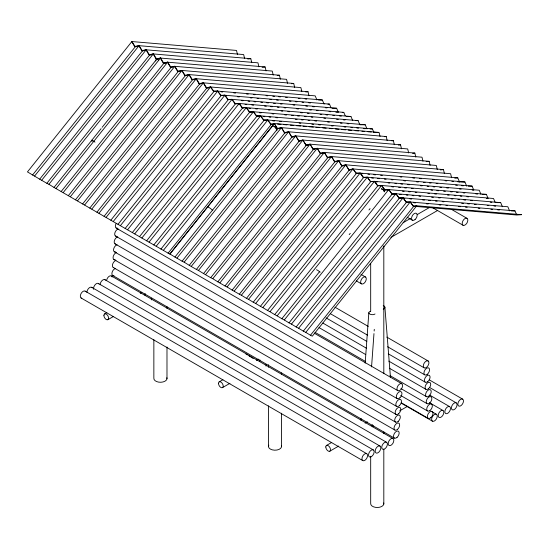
<?xml version="1.0" encoding="UTF-8"?>
<svg xmlns="http://www.w3.org/2000/svg" width="549" height="549" viewBox="0 0 549 549"><rect width="100%" height="100%" fill="white"/><g stroke="black" fill="none" stroke-linecap="round" stroke-linejoin="round"><path stroke-width="0.82" d="M145.018 295.273L145.142 293.564M151.332 299.884L151.455 298.176M259.732 361.496L259.855 359.787M266.052 366.108L266.176 364.399M361.022 420.349L361.146 418.64M365.174 363.143L368.832 312.765M371.556 366.897L373.972 333.6M374.157 331.033L374.281 329.331M372.071 425.413L372.352 425.015L372.236 425.509M372.016 425.194L372.448 424.933L372.304 425.461M32.542 175.035L135.26 46.795L139.048 45.642L142.417 50.927L39.693 179.166L27.45 171.906L131.897 41.511L135.26 46.795M34.601 176.037L139.048 45.642M41.758 180.168L146.206 49.767L149.568 55.058L46.85 183.297L39.693 179.166M46.85 183.297L48.909 184.292L153.356 53.898L156.719 59.182L102.148 127.313M48.909 184.292L54.001 187.429L101.085 128.651M56.06 188.424L160.507 58.029L163.877 63.313L61.152 191.553L54.001 187.429M63.217 192.555L167.665 62.161L171.027 67.445L68.309 195.684L61.152 191.553M70.368 196.686L174.815 66.285L178.178 71.576L75.46 199.815L68.309 195.684M77.519 200.81L181.966 70.416L185.336 75.707L82.611 203.947L75.46 199.815M84.676 204.942L189.124 74.547L192.486 79.831L89.768 208.078L82.611 203.947M91.827 209.073L196.274 78.679L199.637 83.963L96.919 212.202L89.768 208.078M98.978 213.204L203.425 82.81L206.795 88.094L104.077 216.333L96.919 212.202M106.135 217.335L210.583 86.934L214 91.415L217.733 91.065L221.151 95.547L224.884 95.197L228.302 99.678L232.042 99.328L235.459 103.809L239.192 103.459L242.61 107.94L246.343 107.583L249.768 112.065L253.501 111.715L256.918 116.196L260.651 115.846L264.069 120.327L267.802 119.977L271.227 124.458L274.363 123.758L169.916 254.16L104.077 216.333M110.85 220.197L214 91.415M113.286 221.46L217.733 91.065M118.001 224.328L221.151 95.547M120.437 225.591L224.884 95.197M125.151 228.459L228.302 99.678M127.594 229.722L232.042 99.328M132.309 232.584L235.459 103.809M134.745 233.853L239.192 103.459M139.46 236.715L242.61 107.94M141.903 237.985L246.343 107.583M146.61 240.846L249.768 112.065M149.053 242.109L253.501 111.715M153.768 244.978L256.918 116.196M156.204 246.24L260.651 115.846M160.919 249.109L264.069 120.327M163.362 250.371L267.802 119.977M168.069 253.233L271.227 124.458M380.038 136.427L379.084 132.419L274.294 123.525L169.847 253.919L174.939 257.049L277.657 128.809L281.445 127.649L386.235 136.55L387.189 140.558M176.998 258.051L281.445 127.649L284.807 132.94L182.09 261.18L174.939 257.049M182.09 261.18L184.148 262.175L288.596 131.781L393.393 140.681L394.347 144.689M184.148 262.175L189.24 265.311L291.965 137.072L295.753 135.912L400.544 144.812L401.497 148.813M191.306 266.306L295.753 135.912L299.116 141.196L196.398 269.435L189.24 265.311M196.398 269.435L198.457 270.437L302.904 140.043L407.694 148.937L408.655 152.945M198.457 270.437L203.549 273.567L306.267 145.327L310.055 144.174L414.852 153.068L415.806 157.076M205.607 274.569L310.055 144.174L313.424 149.458L210.699 277.698L203.549 273.567M210.699 277.698L212.765 278.7L317.212 148.299L422.003 157.199L422.956 161.207M212.765 278.7L217.857 281.829L320.575 153.59L324.363 152.43L429.153 161.331L430.114 165.331M219.916 282.824L324.363 152.43L327.726 157.721L225.008 285.96L217.857 281.829M225.008 285.96L227.066 286.955L331.514 156.561L436.311 165.455L437.265 169.463M227.066 286.955L232.158 290.085L334.883 161.845L338.671 160.692L443.462 169.586L444.416 173.594M234.224 291.087L338.671 160.692L342.034 165.976L239.316 294.216L232.158 290.085M239.316 294.216L241.375 295.218L345.822 164.824L450.612 173.717L451.573 177.725M241.375 295.218L246.467 298.347L349.185 170.108L352.973 168.948L457.77 177.849L459.52 181.973L464.921 181.98L466.677 186.097M246.467 298.347L248.525 299.349L352.973 168.948L356.39 173.429L360.13 173.079L464.921 181.98M248.525 299.349L253.24 302.211L356.39 173.429M253.24 302.211L255.683 303.473L360.13 173.079L363.548 177.56L367.281 177.21L472.071 186.104L473.828 190.228L472.133 190.084M255.683 303.473L260.398 306.342L363.548 177.56M260.398 306.342L262.834 307.605L367.281 177.21L370.699 181.692L374.432 181.342L479.229 190.235L480.979 194.36M262.834 307.605L267.548 310.473L370.699 181.692M267.548 310.473L269.984 311.736L374.432 181.342L377.849 185.823L381.589 185.466L486.38 194.367L488.136 198.491L486.435 198.347M269.984 311.736L274.699 314.598L377.849 185.823M274.699 314.598L277.142 315.867L381.589 185.466L385.007 189.947L388.74 189.597L493.53 198.498L495.287 202.615M277.142 315.867L281.857 318.729L319.799 271.357M349.198 234.656L350.269 233.325M368.969 209.965L370.04 208.634M383.936 191.285L385.007 189.947M281.857 318.729L284.293 319.992L388.74 189.597L392.158 194.078L395.891 193.728L500.688 202.629L502.438 206.747M284.293 319.992L289.007 322.86L392.158 194.078M289.007 322.86L291.45 324.123L395.891 193.728L399.315 198.21L403.048 197.86L507.839 206.753L509.596 210.878M291.45 324.123L296.158 326.991L399.315 198.21M296.158 326.991L298.601 328.254L403.048 197.86L406.466 202.341L410.199 201.991L514.996 210.885L516.451 214.323M298.601 328.254L303.316 331.122L406.466 202.341M303.316 331.122L305.752 332.385L410.199 201.991L413.617 206.472L416.76 205.772L521.55 214.673L516.746 215.009L413.253 206.218L410.199 201.991L406.102 202.094L403.048 197.86L398.945 197.963L395.891 193.728L391.794 193.831L388.74 189.597L384.643 189.7L381.589 185.466L377.486 185.569L374.432 181.342L370.335 181.445L367.281 177.21L363.184 177.313L360.13 173.079L356.026 173.182L352.973 168.948L348.697 169.778L345.822 164.824L341.547 165.647L338.671 160.692L334.396 161.516L331.514 156.561L327.238 157.385L324.363 152.43L320.088 153.253L317.212 148.299L312.937 149.129L310.055 144.174L305.779 144.998L302.904 140.043L298.629 140.867L295.753 135.912L291.478 136.735L288.596 131.781L284.32 132.604L281.445 127.649L277.17 128.48L274.294 123.525L277.657 128.809M305.752 332.385L310.466 335.247L413.617 206.472M104.598 313.925L106.829 312.642M140.256 293.338L141.745 292.48M107.92 319.676L113.115 316.67M403.138 222.702L410.542 218.42M417.213 214.57L429.805 207.302M390.895 237.429L437.574 210.48M219.188 381.857L222.908 379.709M256.335 360.412L258.565 359.128M222.51 387.608L229.935 383.319M326.49 445.445L331.692 442.446M365.119 423.142L367.35 421.858M329.812 451.196L338.726 446.049M372.153 426.751L373.643 425.894M399.645 410.878L407.07 406.589M142.417 50.927L146.206 49.767M149.568 55.058L153.356 53.898M156.719 59.182L160.507 58.029M163.877 63.313L167.665 62.161M171.027 67.445L174.815 66.285M178.178 71.576L181.966 70.416M185.336 75.707L189.124 74.547M192.486 79.831L196.274 78.679M199.637 83.963L203.425 82.81M206.795 88.094L210.583 86.934M284.807 132.94L288.596 131.781L291.965 137.072M299.116 141.196L302.904 140.043L306.267 145.327M313.424 149.458L317.212 148.299L320.575 153.59M327.726 157.721L331.514 156.561L334.883 161.845M342.034 165.976L345.822 164.824L349.185 170.108M237.456 54.44L236.495 50.433L131.705 41.532L134.58 46.487L138.856 45.663L243.653 54.564L244.607 58.565M138.856 45.663L141.738 50.618L146.013 49.794L250.804 58.688L251.758 62.696M146.013 49.794L148.889 54.749L153.164 53.926L257.955 62.819L258.915 66.827M153.164 53.926L156.04 58.88L160.315 58.05L265.112 66.951L266.066 70.958M160.315 58.05L163.197 63.005L167.472 62.181L272.263 71.082L273.217 75.089M167.472 62.181L170.348 67.136L174.623 66.312L279.42 75.213L280.374 79.214M174.623 66.312L177.499 71.267L181.774 70.444L286.571 79.337L287.525 83.345M181.774 70.444L184.656 75.398L188.931 74.575L293.722 83.469L294.676 87.476M188.931 74.575L191.807 79.53L196.082 78.699L300.879 87.6L301.833 91.608M196.082 78.699L198.964 83.654L203.233 82.83L308.03 91.731L308.984 95.739M203.233 82.83L206.115 87.785L210.391 86.962L315.181 95.862L316.938 99.98M210.391 86.962L213.444 91.196L217.541 91.093L220.595 95.327L224.692 95.224L227.746 99.451L231.85 99.348L234.903 103.583L239 103.48L242.054 107.714L246.158 107.611L249.205 111.845L253.309 111.742L256.362 115.976L260.459 115.873L263.513 120.101L267.617 119.998L270.664 124.232L274.171 123.786M413.253 206.218L416.76 205.772L312.312 336.173L310.466 335.247M247.798 59.031L250.804 58.688M262.106 67.287L265.112 66.951M277.163 75.467L279.42 75.213M291.471 83.722L293.722 83.469M305.779 91.985L308.03 91.731M384.732 136.722L386.235 136.55M391.89 140.846L393.393 140.681M398.293 145.066L400.544 144.812M412.594 153.322L414.852 153.068M426.154 161.667L429.153 161.331M440.456 169.929L443.462 169.586M454.764 178.185L457.77 177.849M318.482 99.987L322.338 99.987L324.088 104.111M327.945 104.118L329.489 104.118L330.951 107.556M332.015 108.242L336.64 108.249L338.397 112.373M342.253 112.373L343.798 112.38L345.259 115.812M346.323 116.505L350.948 116.512L352.705 120.629M355.786 120.636L358.099 120.636L359.561 124.074M359.856 124.76L365.257 124.767L367.006 128.891M370.095 128.891L372.407 128.898L373.869 132.33M468.215 186.104L472.071 186.104M482.523 194.36L486.38 194.367M496.831 202.622L500.688 202.629M511.14 210.878L514.996 210.885M134.58 46.487L137.14 46.706M141.738 50.618L143.44 50.762M148.889 54.749L151.442 54.969M156.04 58.88L157.748 59.024M163.197 63.005L165.75 63.224M170.348 67.136L172.05 67.28M177.499 71.267L180.058 71.487M184.656 75.398L186.358 75.542M191.807 79.53L194.367 79.742M198.964 83.654L200.666 83.805M206.115 87.785L208.668 88.005M217.541 91.093L322.338 99.987M213.444 91.196L215.983 91.408M221.075 91.841L222.77 91.985M233.799 92.925L235.5 93.069M246.528 94.003L248.223 94.147M253.315 94.579L255.011 94.723M266.039 95.656L267.734 95.8M272.826 96.233L274.521 96.377M278.762 96.741L280.457 96.885M285.549 97.317L287.244 97.461M298.272 98.395L299.967 98.539M305.059 98.971L306.754 99.115M224.692 95.224L329.489 104.118M220.595 95.327L226.531 95.828M237.559 96.761L239.261 96.905M250.289 97.846L251.984 97.99M257.069 98.422L258.771 98.566M269.799 99.499L271.494 99.644M276.586 100.076L278.281 100.22M289.309 101.16L291.004 101.304M295.245 101.661L296.94 101.805M302.032 102.238L303.727 102.382M308.819 102.814L310.514 102.958M231.85 99.348L336.64 108.249M227.746 99.451L230.292 99.671M241.32 100.604L243.015 100.748M248.107 101.181L249.802 101.325M254.043 101.689L255.745 101.833M260.83 102.265L262.532 102.409M266.773 102.766L268.468 102.91M273.56 103.342L275.255 103.487M280.347 103.919L282.042 104.063M293.07 105.003L294.765 105.14M305.793 106.081L307.488 106.225M312.58 106.657L314.275 106.801M325.303 107.734L326.998 107.879M239 103.48L343.798 112.38M234.903 103.583L239.988 104.015M245.08 104.447L246.776 104.591M251.867 105.024L253.563 105.168M264.591 106.101L266.286 106.245M270.533 106.609L272.229 106.753M277.314 107.185L279.016 107.33M284.101 107.762L285.803 107.906M296.831 108.839L298.526 108.983M309.554 109.924L311.249 110.068M316.341 110.5L318.036 110.644M329.064 111.577L330.759 111.722M335.851 112.154L337.546 112.298M246.158 107.611L350.948 116.512M242.054 107.714L243.749 107.858M248.841 108.29L250.536 108.434M255.628 108.867L257.323 109.011M268.351 109.944L270.046 110.088M281.074 111.028L282.776 111.172M287.861 111.605L289.563 111.749M300.591 112.682L302.286 112.826M307.371 113.259L309.073 113.403M320.101 114.343L321.796 114.487M326.037 114.844L327.732 114.988M332.824 115.42L334.519 115.565M339.611 115.997L341.306 116.141M253.309 111.742L358.099 120.636M249.205 111.845L254.297 112.277M259.389 112.71L261.084 112.854M272.112 113.787L273.807 113.931M284.835 114.871L286.53 115.016M291.622 115.441L293.317 115.585M297.558 115.949L299.26 116.093M304.345 116.525L306.047 116.669M311.132 117.102L312.834 117.246M323.862 118.179L325.557 118.323M336.585 119.263L338.28 119.407M343.372 119.84L345.067 119.984M260.459 115.873L365.257 124.767M256.362 115.976L258.057 116.114M263.149 116.546L264.844 116.69M269.085 117.054L270.781 117.198M275.873 117.63L277.568 117.774M295.383 119.284L297.078 119.428M301.319 119.792L303.021 119.936M308.106 120.368L309.808 120.512M314.893 120.945L316.588 121.089M327.616 122.022L329.318 122.166M340.346 123.106L342.041 123.251M347.133 123.683L348.828 123.827M267.617 119.998L372.407 128.898M263.513 120.101L268.605 120.533M272.846 120.897L274.541 121.041M279.633 121.473L281.328 121.617M299.143 123.127L300.838 123.271M311.866 124.211L313.561 124.355M318.653 124.788L320.348 124.932M331.376 125.865L333.078 126.009M344.106 126.943L345.801 127.087M350.893 127.519L352.588 127.663M356.829 128.027L358.524 128.171M363.616 128.603L365.311 128.747M277.581 124.074L280.985 124.362M283.545 124.582L286.949 124.87M290.359 125.158L293.763 125.447M296.323 125.666L300.584 126.03M303.137 126.243L306.548 126.538M309.101 126.75L313.362 127.114M315.915 127.334L319.326 127.622M322.737 127.91L326.14 128.198M329.551 128.487L332.104 128.706M335.514 128.994L338.918 129.283M341.478 129.502L345.74 129.859M348.292 130.079L351.703 130.367M355.107 130.655L358.518 130.95M361.921 131.238L364.481 131.451M367.892 131.746L371.296 132.035M373.855 132.247L378.11 132.611M270.664 124.232L272.366 124.376M277.17 128.48L279.722 128.692M284.32 132.604L286.029 132.748M291.478 136.735L294.031 136.955M298.629 140.867L300.33 141.011M305.779 144.998L308.339 145.21M312.937 149.129L314.639 149.273M320.088 153.253L322.64 153.473M327.238 157.385L329.798 157.604M334.396 161.516L336.098 161.66M341.547 165.647L344.099 165.86M348.697 169.778L350.406 169.922M356.026 173.182L358.572 173.402M361.118 173.614L362.814 173.758M367.905 174.191L369.601 174.335M373.842 174.692L375.537 174.836M380.629 175.268L382.324 175.412M400.139 176.929L401.834 177.073M412.862 178.006L414.564 178.151M419.649 178.583L421.351 178.727M432.379 179.667L434.074 179.811M445.102 180.745L446.797 180.889M451.889 181.321L453.584 181.465M457.825 181.829L459.52 181.973M363.184 177.313L366.574 177.602M371.666 178.034L373.361 178.178M377.602 178.535L379.297 178.679M384.389 179.111L386.084 179.255M391.176 179.688L392.871 179.832M403.899 180.772L405.594 180.916M416.622 181.849L418.324 181.994M423.409 182.426L425.104 182.57M429.352 182.927L431.047 183.071M436.132 183.503L437.834 183.647M455.649 185.164L457.344 185.308M461.585 185.665L463.281 185.809M370.335 181.445L373.725 181.733M375.427 181.877L377.122 182.021M388.15 182.954L389.845 183.098M394.937 183.531L396.632 183.675M400.873 184.032L402.568 184.176M407.66 184.608L409.355 184.752M420.383 185.692L422.078 185.837M427.17 186.269L428.865 186.413M433.106 186.77L434.808 186.914M439.893 187.346L441.595 187.49M446.68 187.923L448.382 188.067M459.41 189.007L461.105 189.151M377.486 185.569L380.882 185.857M391.911 186.797L393.606 186.941M398.698 187.374L400.393 187.518M404.634 187.875L406.329 188.019M411.421 188.451L413.116 188.595M430.931 190.112L432.626 190.256M436.867 190.613L438.569 190.757M443.654 191.189L445.349 191.333M450.441 191.766L452.136 191.91M456.377 192.274L458.079 192.418M463.164 192.843L464.866 192.987M475.894 193.927L477.589 194.072M384.643 189.7L388.033 189.988M402.451 191.217L404.153 191.361M408.394 191.718L410.089 191.862M415.181 192.294L416.876 192.438M427.904 193.372L429.599 193.516M434.691 193.948L436.386 194.092M447.414 195.032L449.109 195.176M454.201 195.609L455.896 195.753M460.137 196.11L461.839 196.254M466.925 196.686L468.626 196.83M391.794 193.831L394.34 194.044M399.425 194.476L401.127 194.621M406.212 195.053L407.914 195.197M412.155 195.561L413.85 195.705M418.942 196.137L420.637 196.281M431.665 197.215L433.36 197.359M438.452 197.791L440.147 197.935M451.175 198.875L452.87 199.019M457.962 199.452L459.657 199.596M463.898 199.953L465.593 200.097M470.685 200.529L472.38 200.673M490.195 202.183L491.897 202.327M398.945 197.963L404.887 198.464M409.973 198.896L411.668 199.04M422.696 199.98L424.398 200.124M428.639 200.481L430.334 200.625M435.426 201.058L437.121 201.202M442.213 201.634L443.908 201.778M461.723 203.288L463.418 203.432M467.659 203.796L469.354 203.94M474.446 204.372L476.141 204.516M487.169 205.45L488.871 205.594M493.956 206.026L495.651 206.17M406.102 202.094L408.641 202.307M413.733 202.739L415.428 202.883M426.456 203.816L428.158 203.96M439.186 204.901L440.881 205.045M445.973 205.477L447.668 205.621M458.696 206.554L460.391 206.698M465.483 207.131L467.178 207.275M478.206 208.215L479.901 208.359M490.93 209.293L492.625 209.437M497.717 209.869L499.412 210.013M452.184 209.787L467.007 218.344A3.98 2.299 -60 0 1 465.744 224.514A3.98 2.299 -60 0 1 462.292 222.523A3.98 2.299 -60 0 1 467.007 218.344M431.898 207.268L463.02 225.241M407.186 217.232L412.374 220.231M361.009 274.404L365.456 276.971A3.98 2.299 -60 0 1 364.193 283.14A3.98 2.299 -60 0 1 360.748 281.15A3.98 2.299 -60 0 1 365.456 276.971M356.287 280.875L361.475 283.867M334.89 307.145L368.242 326.401M386.771 337.093L428.268 361.057A3.98 2.299 -60 0 1 426.6 367.315A3.98 2.299 -60 0 1 423.464 364.811A3.98 2.299 -60 0 1 428.268 361.057M330.573 313.815L367.631 335.213M387.642 346.762L423.952 367.727M326.031 317.85L366.787 341.389M388.28 353.796L424.597 374.761M429.311 379.881L462.656 399.137A3.98 2.299 -60 0 1 461.393 405.306A3.98 2.299 -60 0 1 457.948 403.316A3.98 2.299 -60 0 1 462.656 399.137M322.819 323.032L366.547 348.279M388.781 361.118L425.091 382.083M429.551 387.457L456.233 402.863A3.98 2.299 -60 0 1 454.97 409.032A3.98 2.299 -60 0 1 451.518 407.042A3.98 2.299 -60 0 1 456.233 402.863M319.024 327.602L365.709 354.558M389.426 368.249L425.743 389.214M429.647 395.088L449.658 406.644A3.98 2.299 -60 0 1 448.396 412.814A3.98 2.299 -60 0 1 444.944 410.817A3.98 2.299 -60 0 1 449.658 406.644M315.071 332.358L365.469 361.455M389.92 375.571L426.237 396.536M314.323 333.25L401.772 383.737A3.98 2.299 -60 0 1 400.509 389.907A3.98 2.299 -60 0 1 397.064 387.917A3.98 2.299 -60 0 1 401.772 383.737M429.654 402.801L442.995 410.501A3.98 2.299 -60 0 1 441.732 416.67A3.98 2.299 -60 0 1 438.287 414.68A3.98 2.299 -60 0 1 442.995 410.501M400.942 388.596L426.875 403.57M116.175 228.048L397.792 390.641M431.974 411.716L436.421 414.282A3.98 2.299 -60 0 1 435.158 420.452A3.98 2.299 -60 0 1 431.713 418.462A3.98 2.299 -60 0 1 436.421 414.282M400.695 395.486L427.376 410.892M115.516 236.015L397.133 398.608M401.36 402.829L428.042 418.235M401.312 403.213L432.44 421.179M115.029 243.825L396.646 406.418M114.37 251.799L395.987 414.385M113.89 259.492L395.506 422.085M113.231 267.466L394.855 430.052M112.73 275.495L394.347 438.088M111.378 275.975L392.995 438.562A3.98 2.299 -60 0 1 391.732 444.731A3.98 2.299 -60 0 1 388.28 442.741A3.98 2.299 -60 0 1 392.995 438.562M245.979 354.071L247.434 354.908M248.889 355.752L253.185 358.49M104.955 279.695L386.571 442.288A3.98 2.299 -60 0 1 385.309 448.458A3.98 2.299 -60 0 1 381.857 446.467A3.98 2.299 -60 0 1 386.571 442.288M98.374 283.476L379.997 446.069A3.98 2.299 -60 0 1 378.735 452.239A3.98 2.299 -60 0 1 375.283 450.249A3.98 2.299 -60 0 1 379.997 446.069M91.717 287.34L373.334 449.933A3.98 2.299 -60 0 1 372.071 456.102A3.98 2.299 -60 0 1 368.619 454.105A3.98 2.299 -60 0 1 373.334 449.933M85.143 291.121L366.759 453.707A3.98 2.299 -60 0 1 365.497 459.877A3.98 2.299 -60 0 1 362.045 457.887A3.98 2.299 -60 0 1 366.759 453.707M81.156 298.018L362.779 460.604M384.904 307.316L390.449 377.293M383.813 245.883L383.813 373.629M383.813 431.933L383.813 433.648M383.813 449.075L383.813 503.948M370.685 263.39L370.685 311.4M370.685 456.294L370.685 503.454A6.581 3.802 0 0 0 377.678 507.489A6.581 3.802 0 0 0 383.703 502.959M281.582 372.915L281.582 374.631M281.582 413.212L281.582 446.653M268.447 364.701L268.447 367.274M268.447 405.855L268.447 446.152M166.985 306.699L166.985 308.414M166.985 346.995L166.985 378.721M153.857 339.639L153.857 378.22A6.581 3.802 0 0 0 160.85 382.262A6.581 3.802 0 0 0 166.875 377.726M92.177 141.491A3.321 0.7 38.8 0 1 91.951 140.249A3.321 0.7 38.8 0 1 94.97 142.15M155.744 60.98A3.321 1.915 60 0 1 158.702 60.067M113.993 275.612A3.98 2.299 -60 0 1 111.996 272.778A3.98 2.299 -60 0 1 115.448 268.488M115.153 259.608A3.98 2.299 -60 0 1 113.163 256.774A3.98 2.299 -60 0 1 116.608 252.485M115.633 251.909A3.98 2.299 -60 0 1 113.643 249.074A3.98 2.299 -60 0 1 117.095 244.785M106.664 280.148A3.98 2.299 -60 0 1 109.381 276.168A3.98 2.299 -60 0 1 112.106 277.012M81.739 298.196A3.98 2.299 -60 0 1 81.156 293.42A3.98 2.299 -60 0 1 85.589 291.533M86.907 292.418A3.98 2.299 -60 0 1 88.993 288.067A3.98 2.299 -60 0 1 92.163 287.751M117.438 228.164A3.98 2.299 -60 0 1 116.175 223.45M93.666 289.337A3.98 2.299 -60 0 1 95.306 284.547A3.98 2.299 -60 0 1 98.827 283.895M100.144 284.773A3.98 2.299 -60 0 1 102.231 280.429A3.98 2.299 -60 0 1 105.401 280.114M113.815 267.644A3.98 2.299 -60 0 1 112.62 264.275A3.98 2.299 -60 0 1 115.956 260.452M115.613 244.01A3.98 2.299 -60 0 1 114.418 240.634A3.98 2.299 -60 0 1 117.747 236.818M116.1 236.2A3.98 2.299 -60 0 1 114.906 232.824A3.98 2.299 -60 0 1 118.234 229.008M375.015 313.959A3.321 1.743 4.2 0 1 369.806 314.049A3.321 1.743 4.2 0 1 370.486 311.338M316.485 269.772A3.321 0.7 38.8 0 1 320.122 272.235M381.404 188.966A3.321 1.915 60 0 1 384.609 191.814M273.841 126.352A3.321 1.915 60 0 1 276.792 130.676M208.236 207.206A3.321 0.7 38.8 0 1 212.772 210.679M381.335 188.863A3.321 1.915 60 0 1 384.54 191.711M281.465 445.658A6.581 3.802 0 0 1 274.582 450.194A6.581 3.802 0 0 1 268.784 445.177M273.766 126.325A3.321 1.915 60 0 1 276.723 130.641M383.243 305.601A3.321 2.072 -4.5 0 1 383.25 309.204M249.898 356.596L249.363 356.061L249.898 356.596M397.064 437.361A3.98 2.299 -60 0 0 398.327 431.191A3.98 2.299 -60 0 0 393.619 435.371A3.98 2.299 -60 0 0 397.064 437.361M398.224 421.358A3.98 2.299 -60 0 0 399.487 415.188A3.98 2.299 -60 0 0 394.779 419.361A3.98 2.299 -60 0 0 398.224 421.358M398.711 413.658A3.98 2.299 -60 0 0 399.974 407.488A3.98 2.299 -60 0 0 395.259 411.668A3.98 2.299 -60 0 0 398.711 413.658M397.572 429.325A3.98 2.299 -60 0 0 398.835 423.155A3.98 2.299 -60 0 0 394.12 427.335A3.98 2.299 -60 0 0 397.572 429.325M399.363 405.69A3.98 2.299 -60 0 0 400.626 399.521A3.98 2.299 -60 0 0 395.918 403.7A3.98 2.299 -60 0 0 399.363 405.69M399.857 397.881A3.98 2.299 -60 0 0 401.12 391.712A3.98 2.299 -60 0 0 396.405 395.891A3.98 2.299 -60 0 0 399.857 397.881M428.385 388.802A3.98 2.299 -60 0 0 430.052 382.543A3.98 2.299 -60 0 0 425.255 386.297A3.98 2.299 -60 0 0 428.385 388.802M427.74 381.665A3.98 2.299 -60 0 0 429.407 375.406A3.98 2.299 -60 0 0 424.603 379.16A3.98 2.299 -60 0 0 427.74 381.665M430.018 410.474A3.98 2.299 -60 0 0 431.692 404.222A3.98 2.299 -60 0 0 426.889 407.969A3.98 2.299 -60 0 0 430.018 410.474M427.239 374.343A3.98 2.299 -60 0 0 428.913 368.091A3.98 2.299 -60 0 0 424.109 371.838A3.98 2.299 -60 0 0 427.239 374.343M429.524 403.151A3.98 2.299 -60 0 0 431.191 396.9A3.98 2.299 -60 0 0 426.388 400.646A3.98 2.299 -60 0 0 429.524 403.151M428.886 396.124A3.98 2.299 -60 0 0 430.553 389.865A3.98 2.299 -60 0 0 425.75 393.619A3.98 2.299 -60 0 0 428.886 396.124M430.684 417.816A3.98 2.299 -60 0 0 432.358 411.558A3.98 2.299 -60 0 0 427.554 415.312A3.98 2.299 -60 0 0 430.684 417.816M103.912 315.442A3.321 1.915 60 0 0 107.432 319.827A3.321 1.915 60 0 0 107.432 315.133A3.321 1.915 60 0 0 103.912 315.442M415.092 219.497A3.98 2.299 -60 0 0 416.355 213.328A3.98 2.299 -60 0 0 411.647 217.507A3.98 2.299 -60 0 0 415.092 219.497M218.502 383.374A3.321 1.915 60 0 0 222.022 387.759A3.321 1.915 60 0 0 222.022 383.065A3.321 1.915 60 0 0 218.502 383.374M325.804 446.968A3.321 1.915 60 0 0 329.325 451.347A3.321 1.915 60 0 0 329.325 446.653A3.321 1.915 60 0 0 325.804 446.968"/></g></svg>
